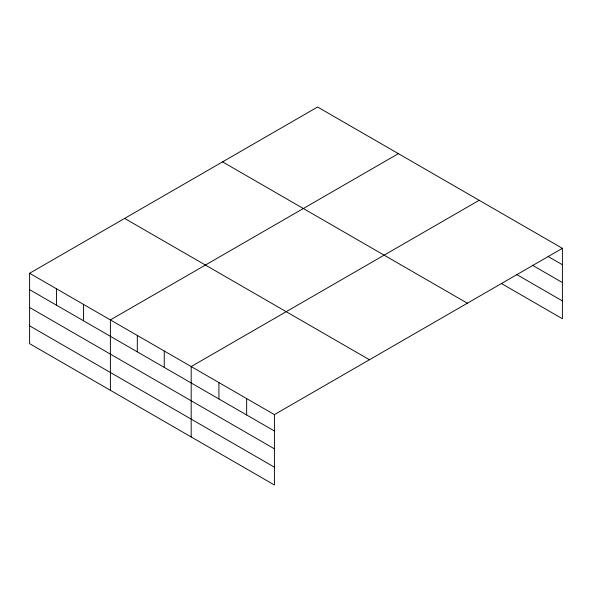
<?xml version="1.0" encoding="UTF-8"?>
<svg xmlns="http://www.w3.org/2000/svg" width="592" height="592" viewBox="0 0 592 592"><rect width="100%" height="100%" fill="white"/><g stroke="black" fill="none" stroke-linecap="round" stroke-linejoin="round"><path stroke-width="0.89" d="M562.4 248.344L317.586 107.004L29.6 273.275L29.6 343.656L274.414 484.996L274.414 414.615L562.4 248.344L562.4 318.725L501.357 283.487M398.379 153.646L110.386 319.917L110.386 390.298M479.165 200.288L191.179 366.559L191.179 436.94M548.133 256.499L562.4 264.735M532.275 265.164L562.4 282.554M516.424 274.37L562.4 300.914M222.555 161.875L467.362 303.215M124.638 218.404L369.445 359.744M29.6 273.275L274.414 414.615M29.6 289.666L274.414 431.006M29.6 307.485L274.414 448.825M29.6 325.837L274.414 467.177M246.664 398.594L246.664 414.985M218.922 382.573L218.922 398.971M164.25 351.012L164.25 367.403M137.314 335.464L137.314 351.855M83.457 304.369L83.457 320.76M56.529 288.822L56.529 305.213"/></g></svg>
